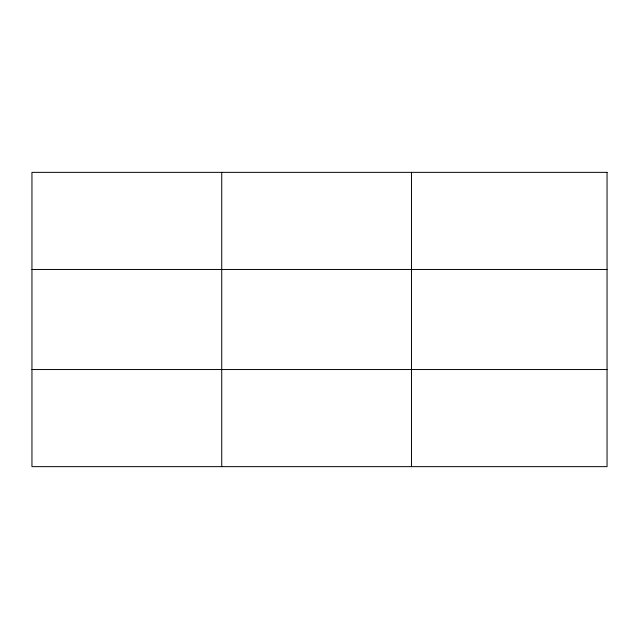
<?xml version="1.0" encoding="UTF-8"?>
<svg xmlns="http://www.w3.org/2000/svg" width="639" height="639" viewBox="0 0 639 639"><rect width="100%" height="100%" fill="white"/><g stroke="black" fill="none" stroke-linecap="round" stroke-linejoin="round"><path stroke-width="0.96" d="M221.733 172.354L221.733 466.646M411.516 172.354L411.516 466.646M31.95 269.466L607.05 269.466M31.95 369.534L607.05 369.534M607.05 172.354L607.05 466.646L31.95 466.646L31.95 172.354L607.05 172.354"/></g></svg>
